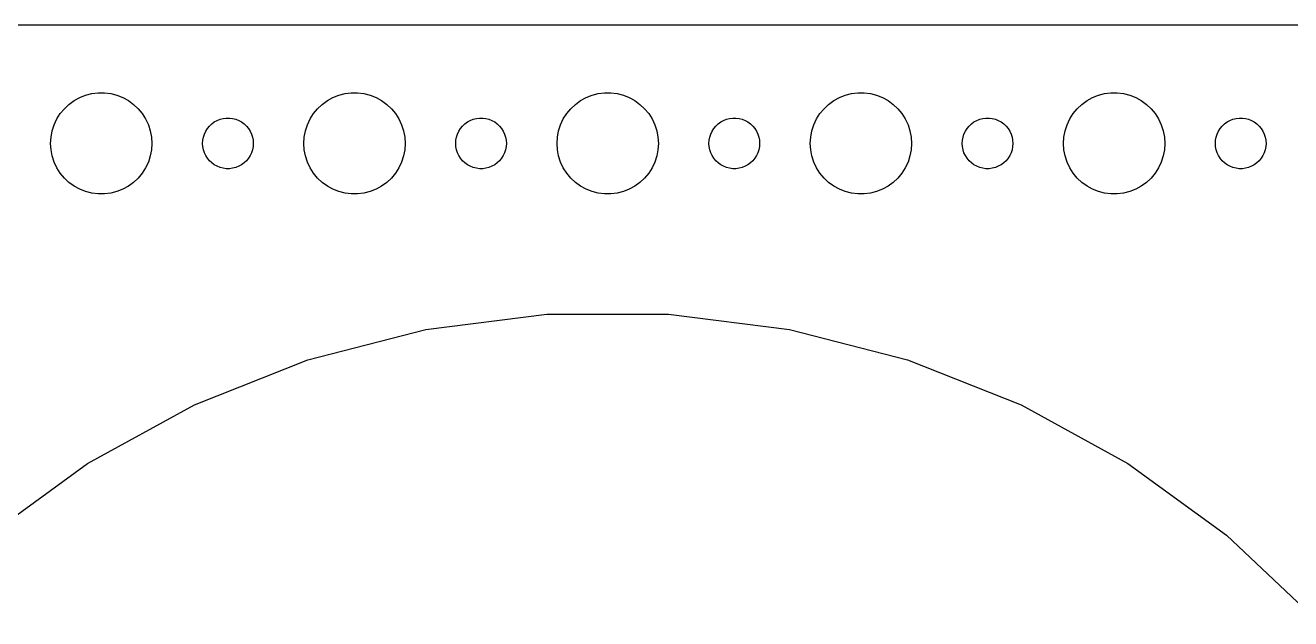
# Model space of a CAD drawing. Header units: metres. Extents: x -307 to 307, y -74 to 74.
# Drawn here: x -154.5 to -79.5, y 39.4 to 74.5 of the extents above; entities that cross this region are included whole.
import ezdxf

# ---------------------------------------------------------------- set-up
doc = ezdxf.new("R2010")
doc.units = ezdxf.units.M

msp = doc.modelspace()

# ---------------------------------------------------------------- linework, layer by layer
for p, q in [((302.314, 74.4901), (-302.314, 74.4901)), ((-150.562, 70.4469), (-150.188, 70.4941)), ((-150.188, 70.4941), (-149.812, 70.4941)), ((-149.812, 70.4941), (-149.438, 70.4469)), ((-135.562, 70.4469), (-135.188, 70.4941)), ((-135.188, 70.4941), (-134.812, 70.4941)), ((-134.812, 70.4941), (-134.438, 70.4469)), ((-120.562, 70.4469), (-120.188, 70.4941)), ((-120.188, 70.4941), (-119.812, 70.4941)), ((-119.812, 70.4941), (-119.438, 70.4469)), ((-105.562, 70.4469), (-105.188, 70.4941)), ((-105.188, 70.4941), (-104.812, 70.4941)), ((-104.812, 70.4941), (-104.438, 70.4469)), ((-90.5621, 70.4469), (-90.1884, 70.4941)), ((-90.1884, 70.4941), (-89.8116, 70.4941)), ((-89.8116, 70.4941), (-89.4379, 70.4469)), ((-152.187, 69.5536), (-151.912, 69.8115)), ((-151.912, 69.8115), (-151.607, 70.033)), ((-151.607, 70.033), (-151.277, 70.2145)), ((-151.277, 70.2145), (-150.927, 70.3532)), ((-150.927, 70.3532), (-150.562, 70.4469)), ((-149.438, 70.4469), (-149.073, 70.3532)), ((-149.073, 70.3532), (-148.723, 70.2145)), ((-148.723, 70.2145), (-148.393, 70.033)), ((-148.393, 70.033), (-148.088, 69.8115)), ((-148.088, 69.8115), (-147.813, 69.5536)), ((-137.187, 69.5536), (-136.912, 69.8115)), ((-136.912, 69.8115), (-136.607, 70.033)), ((-136.607, 70.033), (-136.277, 70.2145)), ((-136.277, 70.2145), (-135.927, 70.3532)), ((-135.927, 70.3532), (-135.562, 70.4469)), ((-134.438, 70.4469), (-134.073, 70.3532)), ((-134.073, 70.3532), (-133.723, 70.2145)), ((-133.723, 70.2145), (-133.393, 70.033)), ((-133.393, 70.033), (-133.088, 69.8115)), ((-133.088, 69.8115), (-132.813, 69.5536)), ((-122.187, 69.5536), (-121.912, 69.8115)), ((-121.912, 69.8115), (-121.607, 70.033)), ((-121.607, 70.033), (-121.277, 70.2145)), ((-121.277, 70.2145), (-120.927, 70.3532)), ((-120.927, 70.3532), (-120.562, 70.4469)), ((-119.438, 70.4469), (-119.073, 70.3532)), ((-119.073, 70.3532), (-118.723, 70.2145)), ((-118.723, 70.2145), (-118.393, 70.033)), ((-118.393, 70.033), (-118.088, 69.8115)), ((-118.088, 69.8115), (-117.813, 69.5536)), ((-107.187, 69.5536), (-106.912, 69.8115)), ((-106.912, 69.8115), (-106.607, 70.033)), ((-106.607, 70.033), (-106.277, 70.2145)), ((-106.277, 70.2145), (-105.927, 70.3532)), ((-105.927, 70.3532), (-105.562, 70.4469)), ((-104.438, 70.4469), (-104.073, 70.3532)), ((-104.073, 70.3532), (-103.723, 70.2145)), ((-103.723, 70.2145), (-103.393, 70.033)), ((-103.393, 70.033), (-103.088, 69.8115)), ((-103.088, 69.8115), (-102.813, 69.5536)), ((-92.1869, 69.5536), (-91.9123, 69.8115)), ((-91.9123, 69.8115), (-91.6075, 70.033)), ((-91.6075, 70.033), (-91.2773, 70.2145)), ((-91.2773, 70.2145), (-90.927, 70.3532)), ((-90.927, 70.3532), (-90.5621, 70.4469)), ((-89.4379, 70.4469), (-89.073, 70.3532)), ((-89.073, 70.3532), (-88.7227, 70.2145)), ((-88.7227, 70.2145), (-88.3925, 70.033)), ((-88.3925, 70.033), (-88.0877, 69.8115)), ((-88.0877, 69.8115), (-87.8131, 69.5536)), ((-152.629, 68.9453), (-152.427, 69.2634)), ((-152.427, 69.2634), (-152.187, 69.5536)), ((-147.813, 69.5536), (-147.573, 69.2634)), ((-147.573, 69.2634), (-147.371, 68.9453)), ((-142.964, 68.9266), (-142.781, 68.9734)), ((-142.781, 68.9734), (-142.594, 68.997)), ((-142.594, 68.997), (-142.406, 68.997)), ((-142.406, 68.997), (-142.219, 68.9734)), ((-142.219, 68.9734), (-142.036, 68.9266)), ((-137.629, 68.9453), (-137.427, 69.2634)), ((-137.427, 69.2634), (-137.187, 69.5536)), ((-132.813, 69.5536), (-132.573, 69.2634)), ((-132.573, 69.2634), (-132.371, 68.9453)), ((-127.964, 68.9266), (-127.781, 68.9734)), ((-127.781, 68.9734), (-127.594, 68.997)), ((-127.594, 68.997), (-127.406, 68.997)), ((-127.406, 68.997), (-127.219, 68.9734)), ((-127.219, 68.9734), (-127.036, 68.9266)), ((-122.629, 68.9453), (-122.427, 69.2634)), ((-122.427, 69.2634), (-122.187, 69.5536)), ((-117.813, 69.5536), (-117.573, 69.2634)), ((-117.573, 69.2634), (-117.371, 68.9453)), ((-112.964, 68.9266), (-112.781, 68.9734)), ((-112.781, 68.9734), (-112.594, 68.997)), ((-112.594, 68.997), (-112.406, 68.997)), ((-112.406, 68.997), (-112.219, 68.9734)), ((-112.219, 68.9734), (-112.036, 68.9266)), ((-107.629, 68.9453), (-107.427, 69.2634)), ((-107.427, 69.2634), (-107.187, 69.5536)), ((-102.813, 69.5536), (-102.573, 69.2634)), ((-102.573, 69.2634), (-102.371, 68.9453)), ((-97.9635, 68.9266), (-97.7811, 68.9734)), ((-97.7811, 68.9734), (-97.5942, 68.997)), ((-97.5942, 68.997), (-97.4058, 68.997)), ((-97.4058, 68.997), (-97.2189, 68.9734)), ((-97.2189, 68.9734), (-97.0365, 68.9266)), ((-92.6289, 68.9453), (-92.427, 69.2634)), ((-92.427, 69.2634), (-92.1869, 69.5536)), ((-87.8131, 69.5536), (-87.573, 69.2634)), ((-87.573, 69.2634), (-87.3711, 68.9453)), ((-82.9635, 68.9266), (-82.7811, 68.9734)), ((-82.7811, 68.9734), (-82.5942, 68.997)), ((-82.5942, 68.997), (-82.4058, 68.997)), ((-82.4058, 68.997), (-82.2189, 68.9734)), ((-82.2189, 68.9734), (-82.0365, 68.9266)), ((-152.976, 67.876), (-152.906, 68.2461)), ((-152.906, 68.2461), (-152.789, 68.6044)), ((-152.789, 68.6044), (-152.629, 68.9453)), ((-147.371, 68.9453), (-147.211, 68.6044)), ((-147.211, 68.6044), (-147.094, 68.2461)), ((-147.094, 68.2461), (-147.024, 67.876)), ((-143.895, 68.0522), (-143.814, 68.2226)), ((-143.814, 68.2226), (-143.714, 68.3817)), ((-143.714, 68.3817), (-143.593, 68.5268)), ((-143.593, 68.5268), (-143.456, 68.6558)), ((-143.456, 68.6558), (-143.304, 68.7665)), ((-143.304, 68.7665), (-143.139, 68.8572)), ((-143.139, 68.8572), (-142.964, 68.9266)), ((-142.036, 68.9266), (-141.861, 68.8572)), ((-141.861, 68.8572), (-141.696, 68.7665)), ((-141.696, 68.7665), (-141.544, 68.6558)), ((-141.544, 68.6558), (-141.407, 68.5268)), ((-141.407, 68.5268), (-141.286, 68.3817)), ((-141.286, 68.3817), (-141.186, 68.2226)), ((-141.186, 68.2226), (-141.105, 68.0522)), ((-137.976, 67.876), (-137.906, 68.2461)), ((-137.906, 68.2461), (-137.789, 68.6044)), ((-137.789, 68.6044), (-137.629, 68.9453)), ((-132.371, 68.9453), (-132.211, 68.6044)), ((-132.211, 68.6044), (-132.094, 68.2461)), ((-132.094, 68.2461), (-132.024, 67.876)), ((-128.895, 68.0522), (-128.814, 68.2226)), ((-128.814, 68.2226), (-128.714, 68.3817)), ((-128.714, 68.3817), (-128.593, 68.5268)), ((-128.593, 68.5268), (-128.456, 68.6558)), ((-128.456, 68.6558), (-128.304, 68.7665)), ((-128.304, 68.7665), (-128.139, 68.8572)), ((-128.139, 68.8572), (-127.964, 68.9266)), ((-127.036, 68.9266), (-126.861, 68.8572)), ((-126.861, 68.8572), (-126.696, 68.7665)), ((-126.696, 68.7665), (-126.544, 68.6558)), ((-126.544, 68.6558), (-126.407, 68.5268)), ((-126.407, 68.5268), (-126.286, 68.3817)), ((-126.286, 68.3817), (-126.186, 68.2226)), ((-126.186, 68.2226), (-126.105, 68.0522)), ((-122.976, 67.876), (-122.906, 68.2461)), ((-122.906, 68.2461), (-122.789, 68.6044)), ((-122.789, 68.6044), (-122.629, 68.9453)), ((-117.371, 68.9453), (-117.211, 68.6044)), ((-117.211, 68.6044), (-117.094, 68.2461)), ((-117.094, 68.2461), (-117.024, 67.876)), ((-113.895, 68.0522), (-113.814, 68.2226)), ((-113.814, 68.2226), (-113.714, 68.3817)), ((-113.714, 68.3817), (-113.593, 68.5268)), ((-113.593, 68.5268), (-113.456, 68.6558)), ((-113.456, 68.6558), (-113.304, 68.7665)), ((-113.304, 68.7665), (-113.139, 68.8572)), ((-113.139, 68.8572), (-112.964, 68.9266)), ((-112.036, 68.9266), (-111.861, 68.8572)), ((-111.861, 68.8572), (-111.696, 68.7665)), ((-111.696, 68.7665), (-111.544, 68.6558)), ((-111.544, 68.6558), (-111.407, 68.5268)), ((-111.407, 68.5268), (-111.286, 68.3817)), ((-111.286, 68.3817), (-111.186, 68.2226)), ((-111.186, 68.2226), (-111.105, 68.0522)), ((-107.976, 67.876), (-107.906, 68.2461)), ((-107.906, 68.2461), (-107.789, 68.6044)), ((-107.789, 68.6044), (-107.629, 68.9453)), ((-102.371, 68.9453), (-102.211, 68.6044)), ((-102.211, 68.6044), (-102.094, 68.2461)), ((-102.094, 68.2461), (-102.024, 67.876)), ((-98.8947, 68.0522), (-98.8145, 68.2226)), ((-98.8145, 68.2226), (-98.7135, 68.3817)), ((-98.7135, 68.3817), (-98.5934, 68.5268)), ((-98.5934, 68.5268), (-98.4561, 68.6558)), ((-98.4561, 68.6558), (-98.3037, 68.7665)), ((-98.3037, 68.7665), (-98.1387, 68.8572)), ((-98.1387, 68.8572), (-97.9635, 68.9266)), ((-97.0365, 68.9266), (-96.8613, 68.8572)), ((-96.8613, 68.8572), (-96.6963, 68.7665)), ((-96.6963, 68.7665), (-96.5439, 68.6558)), ((-96.5439, 68.6558), (-96.4065, 68.5268)), ((-96.4065, 68.5268), (-96.2865, 68.3817)), ((-96.2865, 68.3817), (-96.1855, 68.2226)), ((-96.1855, 68.2226), (-96.1053, 68.0522)), ((-92.9763, 67.876), (-92.9057, 68.2461)), ((-92.9057, 68.2461), (-92.7893, 68.6044)), ((-92.7893, 68.6044), (-92.6289, 68.9453)), ((-87.3711, 68.9453), (-87.2107, 68.6044)), ((-87.2107, 68.6044), (-87.0943, 68.2461)), ((-87.0943, 68.2461), (-87.0237, 67.876)), ((-83.8947, 68.0522), (-83.8145, 68.2226)), ((-83.8145, 68.2226), (-83.7135, 68.3817)), ((-83.7135, 68.3817), (-83.5934, 68.5268)), ((-83.5934, 68.5268), (-83.4561, 68.6558)), ((-83.4561, 68.6558), (-83.3037, 68.7665)), ((-83.3037, 68.7665), (-83.1387, 68.8572)), ((-83.1387, 68.8572), (-82.9635, 68.9266)), ((-82.0365, 68.9266), (-81.8613, 68.8572)), ((-81.8613, 68.8572), (-81.6963, 68.7665)), ((-81.6963, 68.7665), (-81.5439, 68.6558)), ((-81.5439, 68.6558), (-81.4065, 68.5268)), ((-81.4065, 68.5268), (-81.2865, 68.3817)), ((-81.2865, 68.3817), (-81.1855, 68.2226)), ((-81.1855, 68.2226), (-81.1053, 68.0522)), ((-153, 67.5), (-152.976, 67.876)), ((-152.976, 67.124), (-153, 67.5)), ((-147.024, 67.876), (-147, 67.5)), ((-147, 67.5), (-147.024, 67.124)), ((-144, 67.5), (-143.988, 67.688)), ((-143.988, 67.312), (-144, 67.5)), ((-143.988, 67.688), (-143.953, 67.873)), ((-143.953, 67.873), (-143.895, 68.0522)), ((-141.105, 68.0522), (-141.047, 67.873)), ((-141.047, 67.873), (-141.012, 67.688)), ((-141.012, 67.688), (-141, 67.5)), ((-141, 67.5), (-141.012, 67.312)), ((-138, 67.5), (-137.976, 67.876)), ((-137.976, 67.124), (-138, 67.5)), ((-132.024, 67.876), (-132, 67.5)), ((-132, 67.5), (-132.024, 67.124)), ((-129, 67.5), (-128.988, 67.688)), ((-128.988, 67.312), (-129, 67.5)), ((-128.988, 67.688), (-128.953, 67.873)), ((-128.953, 67.873), (-128.895, 68.0522)), ((-126.105, 68.0522), (-126.047, 67.873)), ((-126.047, 67.873), (-126.012, 67.688)), ((-126.012, 67.688), (-126, 67.5)), ((-126, 67.5), (-126.012, 67.312)), ((-123, 67.5), (-122.976, 67.876)), ((-122.976, 67.124), (-123, 67.5)), ((-117.024, 67.876), (-117, 67.5)), ((-117, 67.5), (-117.024, 67.124)), ((-114, 67.5), (-113.988, 67.688)), ((-113.988, 67.312), (-114, 67.5)), ((-113.988, 67.688), (-113.953, 67.873)), ((-113.953, 67.873), (-113.895, 68.0522)), ((-111.105, 68.0522), (-111.047, 67.873)), ((-111.047, 67.873), (-111.012, 67.688)), ((-111.012, 67.688), (-111, 67.5)), ((-111, 67.5), (-111.012, 67.312)), ((-108, 67.5), (-107.976, 67.876)), ((-107.976, 67.124), (-108, 67.5)), ((-102.024, 67.876), (-102, 67.5)), ((-102, 67.5), (-102.024, 67.124)), ((-99, 67.5), (-98.9882, 67.688)), ((-98.9882, 67.312), (-99, 67.5)), ((-98.9882, 67.688), (-98.9529, 67.873)), ((-98.9529, 67.873), (-98.8947, 68.0522)), ((-96.1053, 68.0522), (-96.0471, 67.873)), ((-96.0471, 67.873), (-96.0118, 67.688)), ((-96.0118, 67.688), (-96, 67.5)), ((-96, 67.5), (-96.0118, 67.312)), ((-93, 67.5), (-92.9763, 67.876)), ((-92.9763, 67.124), (-93, 67.5)), ((-87.0237, 67.876), (-87, 67.5)), ((-87, 67.5), (-87.0237, 67.124)), ((-84, 67.5), (-83.9882, 67.688)), ((-83.9882, 67.312), (-84, 67.5)), ((-83.9882, 67.688), (-83.9529, 67.873)), ((-83.9529, 67.873), (-83.8947, 68.0522)), ((-81.1053, 68.0522), (-81.0471, 67.873)), ((-81.0471, 67.873), (-81.0118, 67.688)), ((-81.0118, 67.688), (-81, 67.5)), ((-81, 67.5), (-81.0118, 67.312)), ((-152.906, 66.7539), (-152.976, 67.124)), ((-152.789, 66.3956), (-152.906, 66.7539)), ((-147.094, 66.7539), (-147.211, 66.3956)), ((-147.024, 67.124), (-147.094, 66.7539)), ((-143.953, 67.127), (-143.988, 67.312)), ((-143.895, 66.9478), (-143.953, 67.127)), ((-143.814, 66.7774), (-143.895, 66.9478)), ((-143.714, 66.6183), (-143.814, 66.7774)), ((-141.186, 66.7774), (-141.286, 66.6183)), ((-141.105, 66.9478), (-141.186, 66.7774)), ((-141.047, 67.127), (-141.105, 66.9478)), ((-141.012, 67.312), (-141.047, 67.127)), ((-137.906, 66.7539), (-137.976, 67.124)), ((-137.789, 66.3956), (-137.906, 66.7539)), ((-132.094, 66.7539), (-132.211, 66.3956)), ((-132.024, 67.124), (-132.094, 66.7539)), ((-128.953, 67.127), (-128.988, 67.312)), ((-128.895, 66.9478), (-128.953, 67.127)), ((-128.814, 66.7774), (-128.895, 66.9478)), ((-128.714, 66.6183), (-128.814, 66.7774)), ((-126.186, 66.7774), (-126.286, 66.6183)), ((-126.105, 66.9478), (-126.186, 66.7774)), ((-126.047, 67.127), (-126.105, 66.9478)), ((-126.012, 67.312), (-126.047, 67.127)), ((-122.906, 66.7539), (-122.976, 67.124)), ((-122.789, 66.3956), (-122.906, 66.7539)), ((-117.094, 66.7539), (-117.211, 66.3956)), ((-117.024, 67.124), (-117.094, 66.7539)), ((-113.953, 67.127), (-113.988, 67.312)), ((-113.895, 66.9478), (-113.953, 67.127)), ((-113.814, 66.7774), (-113.895, 66.9478)), ((-113.714, 66.6183), (-113.814, 66.7774)), ((-111.186, 66.7774), (-111.286, 66.6183)), ((-111.105, 66.9478), (-111.186, 66.7774)), ((-111.047, 67.127), (-111.105, 66.9478)), ((-111.012, 67.312), (-111.047, 67.127)), ((-107.906, 66.7539), (-107.976, 67.124)), ((-107.789, 66.3956), (-107.906, 66.7539)), ((-102.094, 66.7539), (-102.211, 66.3956)), ((-102.024, 67.124), (-102.094, 66.7539)), ((-98.9529, 67.127), (-98.9882, 67.312)), ((-98.8947, 66.9478), (-98.9529, 67.127)), ((-98.8145, 66.7774), (-98.8947, 66.9478)), ((-98.7135, 66.6183), (-98.8145, 66.7774)), ((-96.1855, 66.7774), (-96.2865, 66.6183)), ((-96.1053, 66.9478), (-96.1855, 66.7774)), ((-96.0471, 67.127), (-96.1053, 66.9478)), ((-96.0118, 67.312), (-96.0471, 67.127)), ((-92.9057, 66.7539), (-92.9763, 67.124)), ((-92.7893, 66.3956), (-92.9057, 66.7539)), ((-87.0943, 66.7539), (-87.2107, 66.3956)), ((-87.0237, 67.124), (-87.0943, 66.7539)), ((-83.9529, 67.127), (-83.9882, 67.312)), ((-83.8947, 66.9478), (-83.9529, 67.127)), ((-83.8145, 66.7774), (-83.8947, 66.9478)), ((-83.7135, 66.6183), (-83.8145, 66.7774)), ((-81.1855, 66.7774), (-81.2865, 66.6183)), ((-81.1053, 66.9478), (-81.1855, 66.7774)), ((-81.0471, 67.127), (-81.1053, 66.9478)), ((-81.0118, 67.312), (-81.0471, 67.127)), ((-152.629, 66.0547), (-152.789, 66.3956)), ((-152.427, 65.7366), (-152.629, 66.0547)), ((-147.371, 66.0547), (-147.573, 65.7366)), ((-147.211, 66.3956), (-147.371, 66.0547)), ((-143.593, 66.4732), (-143.714, 66.6183)), ((-143.456, 66.3442), (-143.593, 66.4732)), ((-143.304, 66.2335), (-143.456, 66.3442)), ((-143.139, 66.1428), (-143.304, 66.2335)), ((-142.964, 66.0734), (-143.139, 66.1428)), ((-142.781, 66.0266), (-142.964, 66.0734)), ((-142.594, 66.003), (-142.781, 66.0266)), ((-142.406, 66.003), (-142.594, 66.003)), ((-142.219, 66.0266), (-142.406, 66.003)), ((-142.036, 66.0734), (-142.219, 66.0266)), ((-141.861, 66.1428), (-142.036, 66.0734)), ((-141.696, 66.2335), (-141.861, 66.1428)), ((-141.544, 66.3442), (-141.696, 66.2335)), ((-141.407, 66.4732), (-141.544, 66.3442)), ((-141.286, 66.6183), (-141.407, 66.4732)), ((-137.629, 66.0547), (-137.789, 66.3956)), ((-137.427, 65.7366), (-137.629, 66.0547)), ((-132.371, 66.0547), (-132.573, 65.7366)), ((-132.211, 66.3956), (-132.371, 66.0547)), ((-128.593, 66.4732), (-128.714, 66.6183)), ((-128.456, 66.3442), (-128.593, 66.4732)), ((-128.304, 66.2335), (-128.456, 66.3442)), ((-128.139, 66.1428), (-128.304, 66.2335)), ((-127.964, 66.0734), (-128.139, 66.1428)), ((-127.781, 66.0266), (-127.964, 66.0734)), ((-127.594, 66.003), (-127.781, 66.0266)), ((-127.406, 66.003), (-127.594, 66.003)), ((-127.219, 66.0266), (-127.406, 66.003)), ((-127.036, 66.0734), (-127.219, 66.0266)), ((-126.861, 66.1428), (-127.036, 66.0734)), ((-126.696, 66.2335), (-126.861, 66.1428)), ((-126.544, 66.3442), (-126.696, 66.2335)), ((-126.407, 66.4732), (-126.544, 66.3442)), ((-126.286, 66.6183), (-126.407, 66.4732)), ((-122.629, 66.0547), (-122.789, 66.3956)), ((-122.427, 65.7366), (-122.629, 66.0547)), ((-117.371, 66.0547), (-117.573, 65.7366)), ((-117.211, 66.3956), (-117.371, 66.0547)), ((-113.593, 66.4732), (-113.714, 66.6183)), ((-113.456, 66.3442), (-113.593, 66.4732)), ((-113.304, 66.2335), (-113.456, 66.3442)), ((-113.139, 66.1428), (-113.304, 66.2335)), ((-112.964, 66.0734), (-113.139, 66.1428)), ((-112.781, 66.0266), (-112.964, 66.0734)), ((-112.594, 66.003), (-112.781, 66.0266)), ((-112.406, 66.003), (-112.594, 66.003)), ((-112.219, 66.0266), (-112.406, 66.003)), ((-112.036, 66.0734), (-112.219, 66.0266)), ((-111.861, 66.1428), (-112.036, 66.0734)), ((-111.696, 66.2335), (-111.861, 66.1428)), ((-111.544, 66.3442), (-111.696, 66.2335)), ((-111.407, 66.4732), (-111.544, 66.3442)), ((-111.286, 66.6183), (-111.407, 66.4732)), ((-107.629, 66.0547), (-107.789, 66.3956)), ((-107.427, 65.7366), (-107.629, 66.0547)), ((-102.371, 66.0547), (-102.573, 65.7366)), ((-102.211, 66.3956), (-102.371, 66.0547)), ((-98.5934, 66.4732), (-98.7135, 66.6183)), ((-98.4561, 66.3442), (-98.5934, 66.4732)), ((-98.3037, 66.2335), (-98.4561, 66.3442)), ((-98.1387, 66.1428), (-98.3037, 66.2335)), ((-97.9635, 66.0734), (-98.1387, 66.1428)), ((-97.7811, 66.0266), (-97.9635, 66.0734)), ((-97.5942, 66.003), (-97.7811, 66.0266)), ((-97.4058, 66.003), (-97.5942, 66.003)), ((-97.2189, 66.0266), (-97.4058, 66.003)), ((-97.0365, 66.0734), (-97.2189, 66.0266)), ((-96.8613, 66.1428), (-97.0365, 66.0734)), ((-96.6963, 66.2335), (-96.8613, 66.1428)), ((-96.5439, 66.3442), (-96.6963, 66.2335)), ((-96.4065, 66.4732), (-96.5439, 66.3442)), ((-96.2865, 66.6183), (-96.4065, 66.4732)), ((-92.6289, 66.0547), (-92.7893, 66.3956)), ((-92.427, 65.7366), (-92.6289, 66.0547)), ((-87.3711, 66.0547), (-87.573, 65.7366)), ((-87.2107, 66.3956), (-87.3711, 66.0547)), ((-83.5934, 66.4732), (-83.7135, 66.6183)), ((-83.4561, 66.3442), (-83.5934, 66.4732)), ((-83.3037, 66.2335), (-83.4561, 66.3442)), ((-83.1387, 66.1428), (-83.3037, 66.2335)), ((-82.9635, 66.0734), (-83.1387, 66.1428)), ((-82.7811, 66.0266), (-82.9635, 66.0734)), ((-82.5942, 66.003), (-82.7811, 66.0266)), ((-82.4058, 66.003), (-82.5942, 66.003)), ((-82.2189, 66.0266), (-82.4058, 66.003)), ((-82.0365, 66.0734), (-82.2189, 66.0266)), ((-81.8613, 66.1428), (-82.0365, 66.0734)), ((-81.6963, 66.2335), (-81.8613, 66.1428)), ((-81.5439, 66.3442), (-81.6963, 66.2335)), ((-81.4065, 66.4732), (-81.5439, 66.3442)), ((-81.2865, 66.6183), (-81.4065, 66.4732)), ((-152.187, 65.4464), (-152.427, 65.7366)), ((-151.912, 65.1885), (-152.187, 65.4464)), ((-147.813, 65.4464), (-148.088, 65.1885)), ((-147.573, 65.7366), (-147.813, 65.4464)), ((-137.187, 65.4464), (-137.427, 65.7366)), ((-136.912, 65.1885), (-137.187, 65.4464)), ((-132.813, 65.4464), (-133.088, 65.1885)), ((-132.573, 65.7366), (-132.813, 65.4464)), ((-122.187, 65.4464), (-122.427, 65.7366)), ((-121.912, 65.1885), (-122.187, 65.4464)), ((-117.813, 65.4464), (-118.088, 65.1885)), ((-117.573, 65.7366), (-117.813, 65.4464)), ((-107.187, 65.4464), (-107.427, 65.7366)), ((-106.912, 65.1885), (-107.187, 65.4464)), ((-102.813, 65.4464), (-103.088, 65.1885)), ((-102.573, 65.7366), (-102.813, 65.4464)), ((-92.1869, 65.4464), (-92.427, 65.7366)), ((-91.9123, 65.1885), (-92.1869, 65.4464)), ((-87.8131, 65.4464), (-88.0877, 65.1885)), ((-87.573, 65.7366), (-87.8131, 65.4464)), ((-151.607, 64.967), (-151.912, 65.1885)), ((-151.277, 64.7855), (-151.607, 64.967)), ((-150.927, 64.6468), (-151.277, 64.7855)), ((-150.562, 64.5531), (-150.927, 64.6468)), ((-150.188, 64.5059), (-150.562, 64.5531)), ((-149.812, 64.5059), (-150.188, 64.5059)), ((-149.438, 64.5531), (-149.812, 64.5059)), ((-149.073, 64.6468), (-149.438, 64.5531)), ((-148.723, 64.7855), (-149.073, 64.6468)), ((-148.393, 64.967), (-148.723, 64.7855)), ((-148.088, 65.1885), (-148.393, 64.967)), ((-136.607, 64.967), (-136.912, 65.1885)), ((-136.277, 64.7855), (-136.607, 64.967)), ((-135.927, 64.6468), (-136.277, 64.7855)), ((-135.562, 64.5531), (-135.927, 64.6468)), ((-135.188, 64.5059), (-135.562, 64.5531)), ((-134.812, 64.5059), (-135.188, 64.5059)), ((-134.438, 64.5531), (-134.812, 64.5059)), ((-134.073, 64.6468), (-134.438, 64.5531)), ((-133.723, 64.7855), (-134.073, 64.6468)), ((-133.393, 64.967), (-133.723, 64.7855)), ((-133.088, 65.1885), (-133.393, 64.967)), ((-121.607, 64.967), (-121.912, 65.1885)), ((-121.277, 64.7855), (-121.607, 64.967)), ((-120.927, 64.6468), (-121.277, 64.7855)), ((-120.562, 64.5531), (-120.927, 64.6468)), ((-120.188, 64.5059), (-120.562, 64.5531)), ((-119.812, 64.5059), (-120.188, 64.5059)), ((-119.438, 64.5531), (-119.812, 64.5059)), ((-119.073, 64.6468), (-119.438, 64.5531)), ((-118.723, 64.7855), (-119.073, 64.6468)), ((-118.393, 64.967), (-118.723, 64.7855)), ((-118.088, 65.1885), (-118.393, 64.967)), ((-106.607, 64.967), (-106.912, 65.1885)), ((-106.277, 64.7855), (-106.607, 64.967)), ((-105.927, 64.6468), (-106.277, 64.7855)), ((-105.562, 64.5531), (-105.927, 64.6468)), ((-105.188, 64.5059), (-105.562, 64.5531)), ((-104.812, 64.5059), (-105.188, 64.5059)), ((-104.438, 64.5531), (-104.812, 64.5059)), ((-104.073, 64.6468), (-104.438, 64.5531)), ((-103.723, 64.7855), (-104.073, 64.6468)), ((-103.393, 64.967), (-103.723, 64.7855)), ((-103.088, 65.1885), (-103.393, 64.967)), ((-91.6075, 64.967), (-91.9123, 65.1885)), ((-91.2773, 64.7855), (-91.6075, 64.967)), ((-90.927, 64.6468), (-91.2773, 64.7855)), ((-90.5621, 64.5531), (-90.927, 64.6468)), ((-90.1884, 64.5059), (-90.5621, 64.5531)), ((-89.8116, 64.5059), (-90.1884, 64.5059)), ((-89.4379, 64.5531), (-89.8116, 64.5059)), ((-89.073, 64.6468), (-89.4379, 64.5531)), ((-88.7227, 64.7855), (-89.073, 64.6468)), ((-88.3925, 64.967), (-88.7227, 64.7855)), ((-88.0877, 65.1885), (-88.3925, 64.967)), ((-130.774, 56.4815), (-123.61, 57.3865)), ((-123.61, 57.3865), (-116.39, 57.3865)), ((-116.39, 57.3865), (-109.226, 56.4815)), ((-137.768, 54.6857), (-130.774, 56.4815)), ((-109.226, 56.4815), (-102.232, 54.6857)), ((-144.482, 52.0276), (-137.768, 54.6857)), ((-102.232, 54.6857), (-95.5177, 52.0276)), ((-150.81, 48.5488), (-144.482, 52.0276)), ((-95.5177, 52.0276), (-89.19, 48.5488)), ((-156.652, 44.3045), (-150.81, 48.5488)), ((-89.19, 48.5488), (-83.3481, 44.3045)), ((-83.3481, 44.3045), (-78.0843, 39.3615))]:
    msp.add_line(p, q)

doc.saveas('drawing.dxf')
